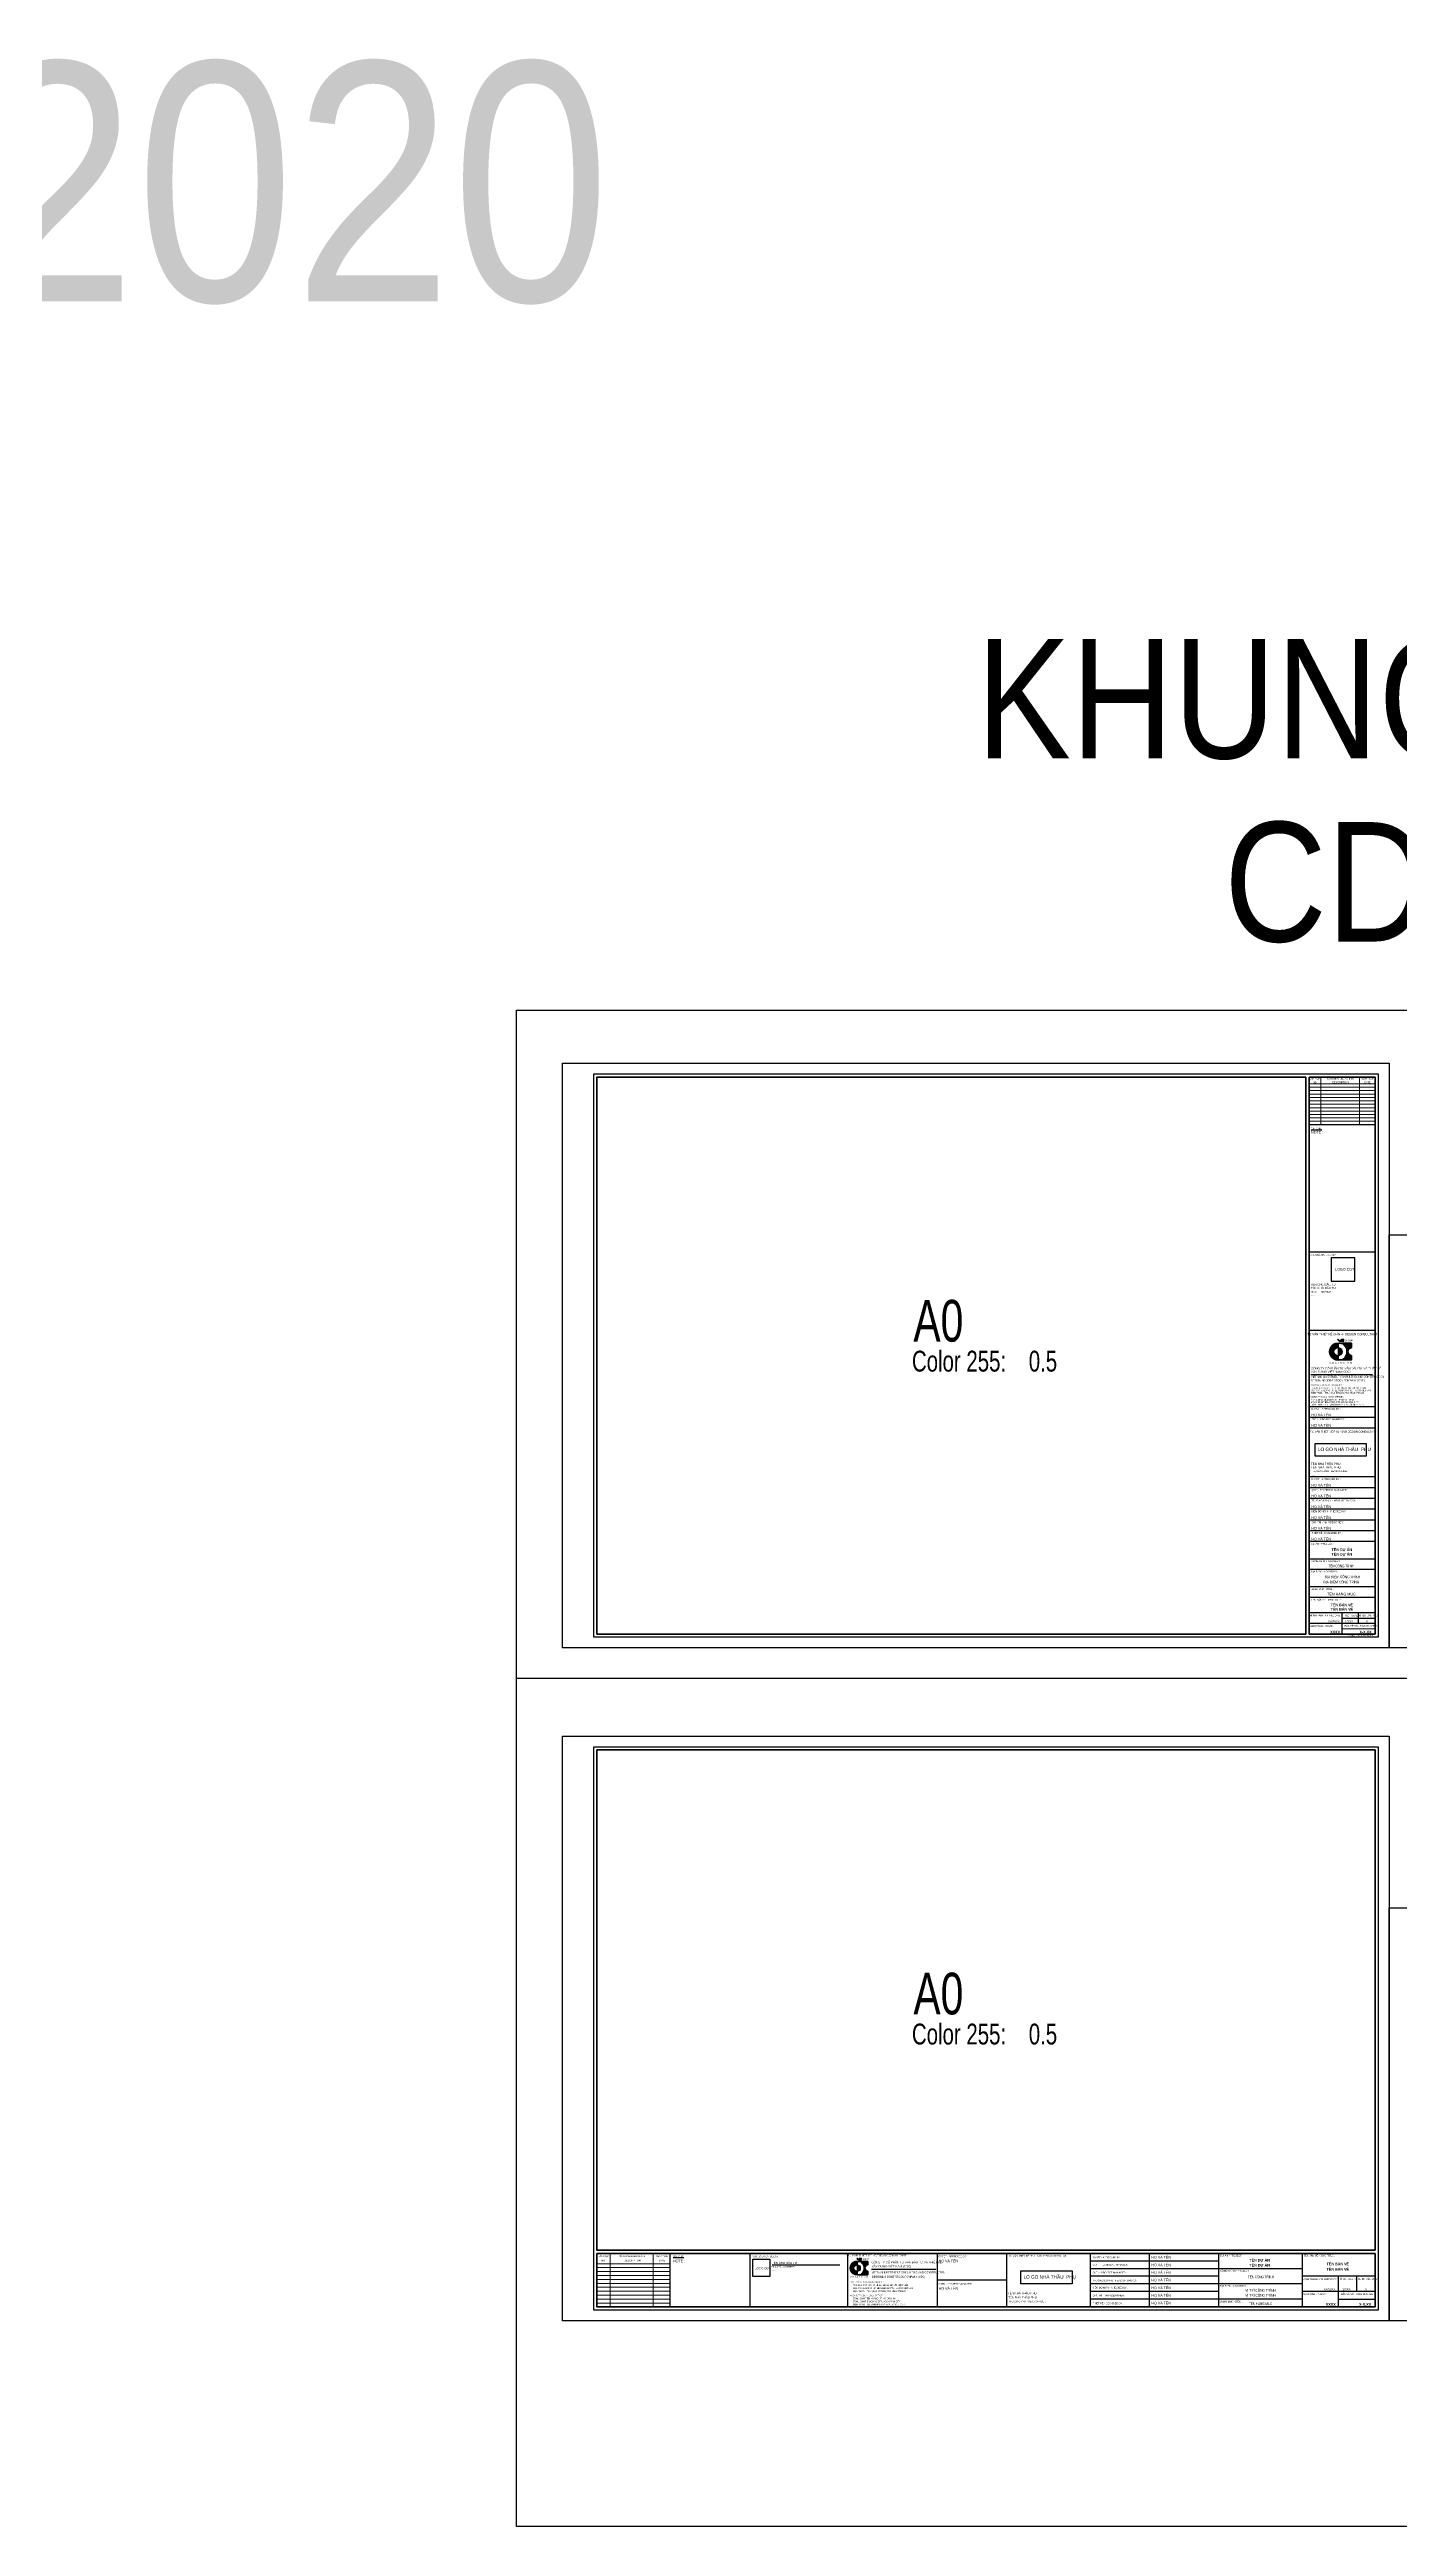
# Model space of a CAD drawing. Header units: millimetres. Extents: x 44 to 16922, y -171 to 5129.
# Drawn here: x 8702 to 10642, y 1567 to 5129 of the extents above; entities that cross this region are included whole.
import ezdxf
from ezdxf.enums import TextEntityAlignment as Align

# ---------------------------------------------------------------- set-up
doc = ezdxf.new("R2010")
doc.units = ezdxf.units.MM
doc.layers.add('CDC -TEXT KHUNG', color=7, linetype='Continuous', lineweight=15)
doc.layers.add('CDC-KHUNGTEN', color=7, linetype='Continuous')
doc.styles.add('Arial', font='arial.ttf', dxfattribs={"width": 0.9, "height": 525})
doc.styles.add('Arial_4', font='arial.ttf', dxfattribs={"width": 0.75, "height": 3})
doc.styles.add('Arial_B_3', font='arialbd.ttf', dxfattribs={"width": 0.75, "height": 3})
doc.styles.add('KT CDC', font='arial.ttf', dxfattribs={"width": 0.85, "height": 200})

# ---------------------------------------------------------------- blocks, each defined once
blk = doc.blocks.new('LOGOmoi')
at = {"layer": 'CDC-KHUNGTEN', "true_color": 0x00fa3e}
h = blk.add_hatch(color=100, dxfattribs=at)
edge = h.paths.add_edge_path()
edge.add_arc((0, 0), 1.87, 90, 270)
edge.add_line((0, -1.9), (0, -3.8))
edge.add_line((0, -3.8), (-0.2, -3.8))
edge.add_line((-0.2, -3.8), (-0.4, -3.8))
edge.add_line((-0.4, -3.8), (-0.5, -3.8))
edge.add_line((-0.5, -3.8), (-0.7, -3.8))
edge.add_line((-0.7, -3.8), (-0.9, -3.7))
edge.add_line((-0.9, -3.7), (-1.1, -3.7))
edge.add_line((-1.1, -3.7), (-1.3, -3.6))
edge.add_line((-1.3, -3.6), (-1.5, -3.6))
edge.add_line((-1.5, -3.6), (-1.6, -3.5))
edge.add_line((-1.6, -3.5), (-1.8, -3.4))
edge.add_line((-1.8, -3.4), (-2, -3.3))
edge.add_line((-2, -3.3), (-2.1, -3.2))
edge.add_line((-2.1, -3.2), (-2.3, -3.1))
edge.add_line((-2.3, -3.1), (-2.4, -3))
edge.add_line((-2.4, -3), (-2.6, -2.8))
edge.add_line((-2.6, -2.8), (-2.7, -2.7))
edge.add_line((-2.7, -2.7), (-2.8, -2.6))
edge.add_line((-2.8, -2.6), (-3, -2.4))
edge.add_line((-3, -2.4), (-3.1, -2.3))
edge.add_line((-3.1, -2.3), (-3.2, -2.1))
edge.add_line((-3.2, -2.1), (-3.3, -2))
edge.add_line((-3.3, -2), (-3.4, -1.8))
edge.add_line((-3.4, -1.8), (-3.5, -1.6))
edge.add_line((-3.5, -1.6), (-3.5, -1.5))
edge.add_line((-3.5, -1.5), (-3.6, -1.3))
edge.add_line((-3.6, -1.3), (-3.7, -1.1))
edge.add_line((-3.7, -1.1), (-3.7, -0.9))
edge.add_line((-3.7, -0.9), (-3.8, -0.7))
edge.add_line((-3.8, -0.7), (-3.8, -0.6))
edge.add_line((-3.8, -0.6), (-3.8, -0.4))
edge.add_line((-3.8, -0.4), (-3.8, -0.2))
edge.add_line((-3.8, -0.2), (-3.8, 0))
edge.add_line((-3.8, 0), (-3.8, 0.2))
edge.add_line((-3.8, 0.2), (-3.8, 0.4))
edge.add_line((-3.8, 0.4), (-3.8, 0.6))
edge.add_line((-3.8, 0.6), (-3.8, 0.7))
edge.add_line((-3.8, 0.7), (-3.7, 0.9))
edge.add_line((-3.7, 0.9), (-3.7, 1.1))
edge.add_line((-3.7, 1.1), (-3.6, 1.3))
edge.add_line((-3.6, 1.3), (-3.5, 1.5))
edge.add_line((-3.5, 1.5), (-3.5, 1.6))
edge.add_line((-3.5, 1.6), (-3.4, 1.8))
edge.add_line((-3.4, 1.8), (-3.3, 2))
edge.add_line((-3.3, 2), (-3.2, 2.1))
edge.add_line((-3.2, 2.1), (-3.1, 2.3))
edge.add_line((-3.1, 2.3), (-3, 2.4))
edge.add_line((-3, 2.4), (-2.8, 2.6))
edge.add_line((-2.8, 2.6), (-2.7, 2.7))
edge.add_line((-2.7, 2.7), (-2.6, 2.8))
edge.add_line((-2.6, 2.8), (-2.4, 3))
edge.add_line((-2.4, 3), (-2.3, 3.1))
edge.add_line((-2.3, 3.1), (-2.1, 3.2))
edge.add_line((-2.1, 3.2), (-2, 3.3))
edge.add_line((-2, 3.3), (-1.8, 3.4))
edge.add_line((-1.8, 3.4), (-1.6, 3.5))
edge.add_line((-1.6, 3.5), (-1.5, 3.6))
edge.add_line((-1.5, 3.6), (-1.3, 3.6))
edge.add_line((-1.3, 3.6), (-1.1, 3.7))
edge.add_line((-1.1, 3.7), (-0.9, 3.7))
edge.add_line((-0.9, 3.7), (-0.7, 3.8))
edge.add_line((-0.7, 3.8), (-0.5, 3.8))
edge.add_line((-0.5, 3.8), (-0.4, 3.8))
edge.add_line((-0.4, 3.8), (-0.2, 3.8))
edge.add_line((-0.2, 3.8), (0, 3.8))
edge.add_line((0, 3.8), (0, 1.9))
at = {"layer": 'CDC-KHUNGTEN'}
h = blk.add_hatch(color=1, dxfattribs=at)
h.paths.add_polyline_path([(1.5, 5.5), (1.3, 5.5), (1.3, 4.9), (1.2, 4.9, -0.237912), (0.1, 5.5), (-0.2, 5.5, 0.272847), (1.1, 4.7), (1.5, 4.7)])
h.paths.add_polyline_path([(2.6, 5.5), (1.8, 5.5, 0.414214), (1.5, 5.2), (1.5, 4.9, 0.414214), (1.8, 4.7), (2.6, 4.7), (2.6, 4.9), (1.8, 4.9, -0.414214), (1.7, 4.9), (1.7, 5.2, -0.414214), (1.8, 5.3), (2.6, 5.3)])
at = {"layer": 'CDC-KHUNGTEN', "true_color": 0xc20000}
blk.add_hatch(color=12, dxfattribs=at).paths.add_polyline_path([(0, 1.9), (0, -1.8), (0, -1.9, 0.414214), (1.9, 0, 0.414214)])
at = {"layer": 'CDC-KHUNGTEN', "color": 102}
for p, q in [((0, 3.8), (0, -3.8)), ((0.4, 3.8), (6.1, 3.8)), ((1.3, 3.7), (5.2, 3.7)), ((2.3, 3.2), (6.1, 3.2)), ((2.5, 3.1), (4, 3.1)), ((3, 2.6), (6.1, 2.6)), ((3.2, 2.5), (3.4, 2.5)), ((3.4, 2.2), (6.1, 2.2)), ((3.5, 2), (6.1, 2)), ((3.6, 2.8), (6.1, 2.8)), ((3.7, 1.6), (5.4, 1.6)), ((3.8, 1.4), (5.2, 1.4)), ((3.9, 1), (4.7, 1)), ((4, 0.8), (4.7, 0.8)), ((4.1, 0.4), (4.5, 0.4)), ((4.1, 0.2), (4.5, 0.2)), ((4.5, 3.4), (6.1, 3.4)), ((6.1, 3.8), (6.1, 1.8)), ((0, -3.8), (0, -3.8)), ((0.4, -3.8), (6.1, -3.8)), ((1.3, -3.7), (5.2, -3.7)), ((2.3, -3.2), (6.1, -3.2)), ((2.5, -3.1), (4, -3.1)), ((3, -2.6), (6.1, -2.6)), ((3.2, -2.5), (3.4, -2.5)), ((3.4, -2.2), (6.1, -2.2)), ((3.5, -2), (6.1, -2)), ((3.6, -2.8), (6.1, -2.8)), ((3.7, -1.6), (5.4, -1.6)), ((3.8, -1.4), (5.2, -1.4)), ((3.9, -1), (4.7, -1)), ((4, -0.8), (4.7, -0.8)), ((4.1, -0.2), (4.5, -0.2)), ((4.1, -0.4), (4.5, -0.4)), ((4.5, -3.4), (6.1, -3.4)), ((6.1, -1.8), (6.1, -3.8))]:
    blk.add_line(p, q, dxfattribs=at)
at = {"layer": 'CDC-KHUNGTEN', "color": 1}
for points in [[(1.5, 5.5), (1.3, 5.5), (1.3, 4.9), (1.2, 4.9, -0.237912), (0.1, 5.5), (-0.2, 5.5, 0.272847), (1.1, 4.7), (1.5, 4.7)], [(2.6, 5.5), (1.8, 5.5, 0.414214), (1.5, 5.2), (1.5, 4.9, 0.414214), (1.8, 4.7), (2.6, 4.7), (2.6, 4.9), (1.8, 4.9, -0.414214), (1.7, 4.9), (1.7, 5.2, -0.414214), (1.8, 5.3), (2.6, 5.3)]]:
    blk.add_lwpolyline(points, format="xyb", close=True, dxfattribs=at)
at = {"layer": 'CDC-KHUNGTEN', "color": 7, "lineweight": 40}
blk.add_lwpolyline([(0.4, 3.8), (6.1, 3.8), (6.1, 1.8, 0.905134), (6.1, -1.8), (6.1, -3.8), (0.4, -3.8)], format="xyb", dxfattribs=at)
at = {"layer": 'CDC-KHUNGTEN', "color": 102}
blk.add_circle((0, 0), 1.87, dxfattribs=at)
at = {"layer": 'CDC-KHUNGTEN', "color": 7, "lineweight": 40}
blk.add_arc((0, 0), 3.85, 89.7449, 270.2551, dxfattribs=at)
at = {"layer": 'CDC-KHUNGTEN', "color": 112}
blk.add_ellipse((0.2, 0), major_axis=(-2.72, 2.72), ratio=1, start_param=-1.064136, end_param=-0.838054, dxfattribs=at)
at = {"layer": 'CDC-KHUNGTEN', "color": 102}
for centre, major_axis, start_param, end_param in [((0.2, 0), (-2.72, 2.72), -1.423028, -1.355019), ((0.2, 0), (2.72, 2.72), 6.199614, 6.251308), ((6.3, 0), (-2.72, 2.72), 0.083571, 0.124553), ((0.2, 0), (-2.72, 2.72), 4.527318, 4.587836), ((0.2, 0), (-2.72, 2.72), 4.346177, 4.481253), ((6.3, 0), (-2.72, 2.72), -0.147768, -0.022458), ((0.2, 0), (-2.72, 2.72), 4.178765, 4.304301), ((0.2, 0), (2.72, 2.72), 5.589142, 5.7099), ((0.2, 0), (2.72, 2.72), 5.445131, 5.550443), ((6.3, 0), (2.72, 2.72), 1.064136, 1.278853), ((6.3, 0), (1.28, 1.28), 0.884906, 3.827483), ((0.2, 0), (2.72, 2.72), 3.979647, 4.205729), ((0.2, 0), (-2.72, 2.72), 2.925816, 2.993825), ((0.2, 0), (-2.72, 2.72), 3.17347, 3.225164), ((0.2, 0), (2.72, 2.72), 4.836942, 4.89746), ((6.3, 0), (-2.72, 2.72), 1.446243, 1.487225), ((0.2, 0), (2.72, 2.72), 4.943525, 5.078601), ((6.3, 0), (-2.72, 2.72), 1.538919, 1.718564), ((0.2, 0), (-2.72, 2.72), 3.549681, 3.675216), ((0.2, 0), (-2.72, 2.72), 3.714878, 3.835636), ((6.3, 0), (2.72, 2.72), 3.433536, 3.648253)]:
    blk.add_ellipse(centre, major_axis=major_axis, ratio=1, start_param=start_param, end_param=end_param, dxfattribs=at)
at = {"layer": 'CDC-KHUNGTEN', "color": 1, "style": 'KT CDC', "width": 0.85}
blk.add_text('GROUP', height=0.792, dxfattribs=at).set_placement((2.9, 4.7))
at = {"layer": 'CDC-KHUNGTEN', "color": 102, "style": 'KT CDC', "width": 1.15}
blk.add_text('C D C J S C . V N', height=0.8, dxfattribs=at).set_placement((-3.9, -5.5))
blk = doc.blocks.new('ghfg')
at = {"layer": 'CDC-KHUNGTEN', "lineweight": 25}
blk.add_line((2852789.6, 1193704.1), (2852682.9, 1193704.1), dxfattribs=at)
at = {"layer": 'CDC-KHUNGTEN'}
blk.add_lwpolyline([(2852756.9, 1193657.4), (2852756.9, 1193695.2), (2852718.8, 1193695.2), (2852718.8, 1193657.4)], close=True, dxfattribs=at)
for s, height, style, width, p in [('CHỦ ĐẦU TƯ - CLIENT', 2.8, 'KT CDC', 0.85, (2852685.9, 1193698.4)), ('TÊN CHỦ ĐẦU TƯ', 3.36, 'KT CDC', 0.84, (2852685.9, 1193650.4)), ('LOGO CĐT', 4.2, 'Arial', 0.8, (2852725.3, 1193674.5)), ('* ĐỊA CHỈ - ADDRESS :', 2.464, 'KT CDC', 0.8, (2852684.3, 1193639.3)), ('TÊN CHỦ ĐẦU TƯ', 3.36, 'KT CDC', 0.84, (2852686.2, 1193644.9)), ('......', 2.46, 'KT CDC', 0.8, (2852686.2, 1193634.8))]:
    blk.add_text(s, height=height, dxfattribs=dict(at, style=style, width=width)).set_placement(p)

msp = doc.modelspace()

# ---------------------------------------------------------------- linework, layer by layer
for points in [[(9373.4, 3747.8), (12901.7, 3747.8), (12901.7, 1567.2), (9373.4, 1567.2)], [(10521.3, 3124.7), (10594.8, 3124.7), (10594.8, 3106.4), (10521.3, 3106.4)], [(10098.2, 1934.7), (10172, 1934.7), (10172, 1916.3), (10098.2, 1916.3)]]:
    msp.add_lwpolyline(points, close=True)
at = {"layer": 'CDC -TEXT KHUNG'}
msp.add_line((10560.2, 2858), (10607.5, 2858), dxfattribs=at)
at = {"layer": 'CDC-KHUNGTEN', "color": 255, "lineweight": 60}
for p, q in [((10512.5, 3651.5), (10512.5, 2850.5)), ((10607.5, 1959.9), (9489, 1959.9))]:
    msp.add_line(p, q, dxfattribs=at)
at = {"layer": 'CDC-KHUNGTEN', "lineweight": 9}
for p, q in [((10607.5, 3641.9), (10512.5, 3641.9)), ((10607.5, 3637), (10512.5, 3637)), ((10529.4, 3651.5), (10529.4, 3582.9)), ((10585.2, 3651.5), (10585.2, 3582.9)), ((10607.5, 3632.1), (10512.5, 3632.1)), ((10607.5, 3627.1), (10512.5, 3627.1)), ((10607.5, 3622.2), (10512.5, 3622.2)), ((10607.5, 3617.3), (10512.5, 3617.3)), ((10607.5, 3612.4), (10512.5, 3612.4)), ((10607.5, 3607.5), (10512.5, 3607.5)), ((10607.5, 3602.6), (10512.5, 3602.6)), ((10607.5, 3597.7), (10512.5, 3597.7)), ((10607.5, 3592.8), (10512.5, 3592.8)), ((10607.5, 3587.9), (10512.5, 3587.9)), ((9508, 1959.9), (9508, 1882.9)), ((9570, 1959.9), (9570, 1882.9)), ((9594.5, 1945), (9489, 1945)), ((9594.5, 1939.4), (9489, 1939.4)), ((9594.5, 1933.7), (9489, 1933.7)), ((9594.5, 1928.1), (9489, 1928.1)), ((9594.5, 1922.4), (9489, 1922.4)), ((9594.5, 1916.8), (9489, 1916.8)), ((9594.5, 1911.1), (9489, 1911.1)), ((9594.5, 1905.5), (9489, 1905.5)), ((9594.5, 1899.8), (9489, 1899.8)), ((9594.5, 1894.2), (9489, 1894.2)), ((9594.5, 1888.5), (9489, 1888.5)), ((9594.5, 1882.9), (9489, 1882.9))]:
    msp.add_line(p, q, dxfattribs=at)
at = {"layer": 'CDC-KHUNGTEN', "lineweight": 25}
for p, q in [((10607.5, 3582.9), (10512.5, 3582.9)), ((10607.5, 3076.4), (10512.5, 3076.4)), ((10607.5, 3060.9), (10512.5, 3060.9)), ((10607.5, 3045.4), (10512.5, 3045.4)), ((10607.5, 3029.9), (10512.5, 3029.9)), ((10607.5, 3014.4), (10512.5, 3014.4)), ((10607.5, 2998.9), (10512.5, 2998.9)), ((10607.5, 2983.4), (10512.5, 2983.4)), ((10607.5, 2958.4), (10512.5, 2958.4)), ((10607.5, 2943.4), (10512.5, 2943.4)), ((10607.5, 2918.4), (10512.5, 2918.4)), ((10607.5, 2902.9), (10512.5, 2902.9)), ((10607.5, 2880.9), (10512.5, 2880.9)), ((10607.5, 2865.5), (10512.5, 2865.5)), ((10560.2, 2850.5), (10560.2, 2880.9)), ((10607.5, 2873), (10560.2, 2873)), ((10583.8, 2865.5), (10583.8, 2880.9)), ((9594.5, 1882.9), (9594.5, 1959.9)), ((9709, 1959.9), (9709, 1882.9)), ((9849.2, 1959.9), (9849.2, 1882.9)), ((9978.2, 1959.9), (9978.2, 1882.9)), ((9978.2, 1959.9), (9978.2, 1882.9)), ((10077.5, 1959.9), (10077.5, 1882.9)), ((10077.5, 1959.9), (10077.5, 1882.9)), ((10197.8, 1959.9), (10197.8, 1882.9)), ((10382.5, 1959.9), (10382.5, 1882.9)), ((10502.5, 1959.9), (10502.5, 1882.9)), ((10382.5, 1948.9), (10197.8, 1948.9)), ((10382.5, 1937.9), (10197.8, 1937.9)), ((10382.5, 1926.9), (10197.8, 1926.9)), ((10502.5, 1937.9), (10382.5, 1937.9)), ((10607.5, 1926.9), (10502.5, 1926.9)), ((10555, 1882.9), (10555, 1926.9)), ((10581.2, 1904.9), (10581.2, 1926.9)), ((10077.5, 1921.4), (9978.2, 1921.4)), ((10382.5, 1915.9), (10197.8, 1915.9)), ((10382.5, 1904.9), (10197.8, 1904.9)), ((10382.5, 1893.9), (10197.8, 1893.9)), ((10502.5, 1915.9), (10382.5, 1915.9)), ((10502.5, 1893.9), (10382.5, 1893.9)), ((10607.5, 1904.9), (10502.5, 1904.9)), ((10555.2, 1893.9), (10607.5, 1893.9))]:
    msp.add_line(p, q, dxfattribs=at)
at = {"layer": 'CDC-KHUNGTEN'}
for p, q in [((10607.4, 3287), (10512.5, 3287)), ((10515.3, 3224), (10603.6, 3224)), ((10607.5, 3177.4), (10512.5, 3177.4)), ((10607.5, 3161.9), (10512.5, 3161.9)), ((10607.5, 3146.4), (10512.5, 3146.4)), ((12901.7, 2786.5), (9373.4, 2786.5)), ((9849.2, 1959.9), (9849.2, 1882.9)), ((10282.6, 1959.9), (10282.6, 1882.9)), ((9740.8, 1943.2), (9838.3, 1943.2)), ((9883.6, 1937), (9976, 1937))]:
    msp.add_line(p, q, dxfattribs=at)
at = {"layer": 'CDC-KHUNGTEN', "color": 8}
for points in [[(9484.5, 2846), (9484.5, 3656), (10612, 3656), (10612, 2846)], [(9484.5, 1878.4), (9484.5, 2688.4), (10612, 2688.4), (10612, 1878.4)]]:
    msp.add_lwpolyline(points, close=True, dxfattribs=at)
at = {"layer": 'CDC-KHUNGTEN', "color": 255, "lineweight": 60}
for points in [[(10508, 3651.5), (10508, 2850.5), (9489, 2850.5), (9489, 3651.5)], [(10607.5, 1964.4), (9489, 1964.4), (9489, 2683.9), (10497, 2683.9), (10607.5, 2683.9)]]:
    msp.add_lwpolyline(points, close=True, dxfattribs=at)
for points in [[(10512.5, 3651.5), (10607.5, 3651.5), (10607.5, 2850.5), (10512.5, 2850.5)], [(10607.5, 1959.9), (10607.5, 1882.9), (10497, 1882.9), (9489, 1882.9), (9489, 1959.9)]]:
    msp.add_lwpolyline(points, dxfattribs=at)
at = {"layer": 'CDC-KHUNGTEN'}
msp.add_lwpolyline([(9737.6, 1951.4), (9737.6, 1926.7), (9712.9, 1926.7), (9712.9, 1951.4)], close=True, dxfattribs=at)
at = {"layer": 'Defpoints', "color": 1, "ltscale": 0.2}
for points in [[(9439.5, 2830.5), (9439.5, 3671.5), (10627.5, 3671.5), (10627.5, 2830.5), (9439.5, 2830.5)], [(10627.5, 2830.5), (10627.5, 3424.5), (11468.5, 3424.5), (11468.5, 2830.5), (10627.5, 2830.5)], [(9439.5, 1862.9), (9439.5, 2703.9), (10627.5, 2703.9), (10627.5, 1862.9), (9439.5, 1862.9)], [(10627.5, 1862.9), (10627.5, 2456.9), (11468.5, 2456.9), (11468.5, 1862.9), (10627.5, 1862.9)]]:
    msp.add_lwpolyline(points, close=True, dxfattribs=at)

# ---------------------------------------------------------------- block references
at = {"xscale": 2.522048060782254, "yscale": 2.522048060782254, "zscale": 2.522048060782254}
msp.add_blockref('LOGOmoi', (9862.9, 1938.7), dxfattribs=at)
at = {"layer": 'CDC -TEXT KHUNG', "xscale": 0.8928571427240968, "yscale": 0.8928571427240968, "zscale": 0.8928571427240968}
msp.add_blockref('ghfg', (-2536526.1, -1062407.7), dxfattribs=at)
at = {"layer": 'CDC-KHUNGTEN', "xscale": 3.170676166657358, "yscale": 3.170676166657358, "zscale": 3.170676166657358}
msp.add_blockref('LOGOmoi', (10554.2, 3256.7), dxfattribs=at)

# ---------------------------------------------------------------- texts
at = {"color": 2, "style": 'KT CDC', "width": 0.85}
msp.add_text('KHUNG TEN ISO 05/2020', height=343.75, dxfattribs=at).set_placement((4698.9, 4767.2))
at = {"color": 6, "style": 'KT CDC', "width": 0.85}
msp.add_text('KHUNG TÊN THẦU PHỤ', height=171.875, dxfattribs=at).set_placement((10034.2, 4109.8))
at = {"color": 7, "style": 'KT CDC', "width": 0.85}
msp.add_text('CDC THẦU CHÍNH', height=171.875, dxfattribs=at).set_placement((10390.6, 3846.4))
at = {"layer": 'CDC -TEXT KHUNG', "style": 'KT CDC'}
for s, height, width, p in [('NO', 2.5, 0.85, (10518.4, 3642.7)), ('DESCRIPTION', 2.5, 0.85, (10546.4, 3642.7)), ('DATE', 2.5, 0.85, (10592.3, 3642.7)), ('- CDCJSC . VN GIỮ BẢN QUYỂN -', 1.5, 1.15, (10567.3, 2847.5)), ('NO', 2.5, 0.85, (9495.6, 1948.5)), ('DESCRIPTION', 2.5, 0.85, (9528.5, 1948.5)), ('DATE', 2.5, 0.85, (9578.1, 1948.5))]:
    msp.add_text(s, height=height, dxfattribs=dict(at, width=width)).set_placement(p)
at = {"layer": 'CDC -TEXT KHUNG', "color": 7, "style": 'KT CDC', "width": 0.7}
for s, height, p in [('A0', 60, (9943.9, 3271.1)), ('Color 255:    0.5', 30, (9941.8, 3228)), ('A0', 60, (9943.9, 2303.5)), ('Color 255:    0.5', 30, (9941.8, 2260.3))]:
    msp.add_text(s, height=height, dxfattribs=at).set_placement(p)
at = {"layer": 'CDC -TEXT KHUNG'}
for s, height, style, width, p in [('TƯ VẤN THIẾT KẾ CHÍNH - DESIGN CONSULTANT', 3.1, 'KT CDC', 0.85, (10560, 3280.2)), ('TÊN DỰ ÁN', 3.8, 'Arial_B_3', 0.8, (10559.7, 2969.8)), ('TÊN DỰ ÁN', 3.8, 'Arial_B_3', 0.8, (10559.7, 2963.5)), ('TÊN BẢN VẼ', 3.8, 'Arial_B_3', 0.8, (10559.7, 2890.5)), ('TÊN BẢN VẼ', 3.8, 'Arial_B_3', 0.8, (10559.7, 2884.2)), ('TƯ VẤN THIẾT KẾ - DESIGN CONSULTANT', 3.1, 'KT CDC', 0.85, (9891, 1955.5)), ('TÊN DỰ ÁN', 3.8, 'Arial_B_3', 0.8, (10441.5, 1948.2)), ('TÊN DỰ ÁN', 3.8, 'Arial_B_3', 0.8, (10441.5, 1941)), ('TÊN BẢN VẼ', 3.8, 'Arial_B_3', 0.8, (10553.9, 1942.8)), ('TÊN BẢN VẼ', 3.8, 'Arial_B_3', 0.8, (10553.9, 1935))]:
    msp.add_text(s, height=height, dxfattribs=dict(at, style=style, width=width)).set_placement(p, align=Align.CENTER)
at = {"layer": 'CDC -TEXT KHUNG', "style": 'Arial_B_3', "width": 0.8}
for s, p in [('XXXX', (10557, 2851.5)), ('X-X.XX', (10602.4, 2851.5)), ('XXXX', (10550.9, 1884.6)), ('X-X.XX', (10601.8, 1884.6))]:
    msp.add_text(s, height=3.8, dxfattribs=at).set_placement(p, align=Align.RIGHT)
at = {"layer": 'CDC -TEXT KHUNG', "char_height": 2.5, "attachment_point": 2, "line_spacing_factor": 0.941778, "style": 'KT CDC'}
for s, insert, width in [('LẦN NỘP', (10521, 3650.5), 18.467), ('NỘI DUNG ĐIỀU CHỈNH', (10557.6, 3650.5), 47.02), ('NGÀY NỘP', (10596.2, 3650.5), 46.663)]:
    msp.add_mtext(s, dxfattribs=dict(at, insert=insert, width=width))
at = {"layer": 'CDC-KHUNGTEN'}
for s, height, style, width, p in [('NOTE :', 3.8, 'Arial_4', 0.85, (10515.5, 3570.1)), ('* TRỤ SỞ CHÍNH - HEAD OFFICE :', 2.2, 'KT CDC', 0.85, (10513.7, 3207.5)), ('VIETNAM INVESTMENT CONSULTING AND CONSTRUCTION ', 3, 'KT CDC', 0.7, (10515.4, 3219)), ('TÒA NHÀ CDC-CIC, 37 LÊ ĐẠI HÀNH, HÀ NỘI, VIỆT NAM', 2.2, 'KT CDC', 0.85, (10515.4, 3203.3)), ('CÔNG TY CỔ PHẦN TƯ VẤN ÐẦU TƯ VÀ THIẾT KẾ', 3, 'KT CDC', 0.84, (10515.4, 3231.1)), ('XÂY DỰNG VIỆT NAM (CDC)', 3, 'KT CDC', 0.84, (10515.6, 3226.2)), ('DESIGNING JOINT STOCK COMPANY (CDC)', 3, 'KT CDC', 0.7, (10515.6, 3213.8)), ('* CÔNG TY CDCs - CDCs OFFICE :', 2.2, 'KT CDC', 0.85, (10513.6, 3190.6)), ('CDC-CIC BUILDING , 37 LEDAIHANH STR. , HANOI, VIETNAM', 2.2, 'KT CDC', 0.85, (10515.4, 3199.8)), ('ĐIỆN THOẠI - TEL : (844) 9760402; FAX: (844) 9763122', 2.2, 'KT CDC', 0.85, (10515.5, 3196.3)), ('67/46L ĐINH TIÊN HOÀNG, TP HỒ CHÍ MINH', 2.2, 'KT CDC', 0.85, (10515.4, 3186.4)), ('67/46L DINHTIENHOANG STR, HOCHIMINH CITY', 2.2, 'KT CDC', 0.85, (10515.4, 3182.9)), ('ĐIỆN THOẠI - TEL: (848) 8414777; FAX : (848) 8414777', 2.2, 'KT CDC', 0.85, (10515.5, 3179.4)), ('DUYỆT - APPROVED BY :', 2.5, 'Arial', 0.8, (10515.8, 3173.3)), ('TƯ VẤN THIẾT KẾ PHỤ - SUB DESIGN CONSULTANT ', 2.8, 'KT CDC', 0.85, (10514.1, 3140.2)), ('CNTK - PROJECT MANAGER :', 2.5, 'Arial', 0.8, (10515.9, 3158.2)), ('LO GO NHÀ THẦU  PHỤ', 5, 'KT CDC', 0.85, (10525.2, 3113.7)), ('* TRỤ SỞ CHÍNH - HEAD OFFICE :', 2.5, 'KT CDC', 0.85, (10513.9, 3083.6)), ('TÊN NHÀ THẦU PHỤ', 3.1, 'KT CDC', 0.84, (10515.1, 3093.7)), ('TÊN NHÀ THẦU PHỤ', 3.1, 'KT CDC', 0.84, (10515.4, 3088.8)), ('DUYỆT - APPROVED BY :', 2.5, 'Arial', 0.8, (10515.8, 3072)), ('.....', 2.5, 'KT CDC', 0.85, (10515.8, 3079)), ('QLKT - TECHNICAL MANAGER :', 2.5, 'Arial', 0.8, (10515.9, 3056.5)), ('TRƯỞNG ĐƠN VỊ - HEAD OF DIVISION :', 2.5, 'Arial', 0.8, (10516, 3041.2)), ('KIỂM BỘ MÔN - CHECKED BY :', 2.5, 'Arial', 0.8, (10515.8, 3025.8)), ('CHỦ TRÌ - MAIN DESIGNER :', 2.5, 'Arial', 0.8, (10515.9, 3010)), ('THIẾT KẾ - DESIGNED BY :', 2.5, 'Arial', 0.8, (10516.1, 2994.6)), ('CÔNG TRÌNH - PROJECT :  ', 2.5, 'Arial', 0.8, (10515.5, 2954.2)), ('DỰ ÁN - PROJECT :  ', 2.5, 'Arial', 0.8, (10515.6, 2979.2)), ('ĐỊA ĐIỂM - LOCATION :', 2.5, 'Arial', 0.8, (10515.6, 2939.1)), ('HẠNG MỤC - ITEM : ', 2.5, 'Arial', 0.8, (10515.4, 2913.8)), ('TÊN BẢN VẼ - DWG TITLE :', 2.5, 'Arial', 0.8, (10515.6, 2898.5)), ('GIAI ĐOẠN - PHASE :', 2.5, 'Arial', 0.8, (10513.9, 2860.9)), ('TỈ LỆ - SCALE :', 2.5, 'Arial', 0.8, (10561.8, 2876.1)), ('BẢN VẼ SỐ - DWG NUMBER :', 2.5, 'Arial', 0.8, (10563.7, 2861)), ('PHIÊN BẢN -REV', 2.5, 'Arial', 0.8, (10584.2, 2876.1)), ('NOTE :', 3.8, 'Arial_4', 0.85, (9598.4, 1947.1)), ('CHỦ ĐẦU TƯ - CLIENT', 2.5, 'Arial', 0.8, (9712.5, 1954.3)), ('LOGO CĐT', 3.1, 'Arial', 0.8, (9715.7, 1937)), ('* ĐỊA CHỈ - ADDRESS :', 2.5, 'KT CDC', 0.85, (9738.9, 1939.2)), ('TÊN CHỦ ĐẦU TƯ', 3, 'KT CDC', 0.84, (9740.8, 1944.6)), ('.....', 2.5, 'KT CDC', 0.78, (9740.8, 1934.5)), ('CÔNG TY CỔ PHẦN TƯ VẤN ÐẦU TƯ VÀ THIẾT KẾ', 3, 'KT CDC', 0.84, (9883.7, 1945.6)), ('XÂY DỰNG VIỆT NAM (CDC)', 3, 'KT CDC', 0.84, (9884, 1939.7)), ('VIETNAM INVESTMENT CONSULTING AND CONSTRUCTION ', 3, 'KT CDC', 0.7, (9884.1, 1931.1)), ('DESIGNING JOINT STOCK COMPANY (CDC)', 3, 'KT CDC', 0.7, (9884.3, 1924.7)), ('DUYỆT - APPROVED BY :', 2.5, 'Arial', 0.8, (9980, 1954.4)), ('TƯ VẤN THIẾT KẾ PHỤ - SUB DESIGN CONSULTANT ', 2.5, 'KT CDC', 0.85, (10081, 1955.1)), ('LO GO NHÀ THẦU  PHỤ', 4.955, 'KT CDC', 0.85, (10102.1, 1923.6)), ('DUYỆT - APPROVED BY :', 2.5, 'Arial', 0.8, (10201.1, 1952.6)), ('QLKT - TECHNICAL MANAGER :', 2.5, 'Arial', 0.8, (10201.2, 1942.3)), ('CNTK - PROJECT MANAGER :', 2.5, 'Arial', 0.8, (10201.2, 1931)), ('CÔNG TRÌNH - PROJECT :  ', 2.5, 'Arial', 0.8, (10384.8, 1933.7)), ('DỰ ÁN - PROJECT :  ', 2.5, 'Arial', 0.8, (10385, 1955.4)), ('TÊN BẢN VẼ - DWG TITLE :', 2.5, 'Arial', 0.8, (10505, 1955.4)), ('TỈ LỆ - SCALE :', 2.5, 'Arial', 0.8, (10557.1, 1921.5)), ('PHIÊN BẢN -REV', 2.5, 'Arial', 0.8, (10582.8, 1921.5)), ('* TRỤ SỞ CHÍNH - HEAD OFFICE :', 2.2, 'KT CDC', 0.85, (9852.6, 1917.6)), ('* CÔNG TY CDCs - CDCs OFFICE :', 2.2, 'KT CDC', 0.85, (9852.6, 1898.1)), ('ĐIỆN THOẠI - TEL: (848) 8414777; FAX : (848) 8414777', 2.2, 'KT CDC', 0.85, (9856.8, 1885.4)), ('67/46L ĐINH TIÊN HOÀNG, TP HỒ CHÍ MINH', 2.2, 'KT CDC', 0.85, (9856.8, 1893.9)), ('67/46L DINHTIENHOANG STR, HOCHIMINH CITY', 2.2, 'KT CDC', 0.85, (9856.8, 1889.6)), ('ĐIỆN THOẠI - TEL : (844) 9760402; FAX: (844) 9763122', 2.2, 'KT CDC', 0.85, (9857.1, 1904.5)), ('TÒA NHÀ CDC-CIC, 37 LÊ ĐẠI HÀNH, HÀ NỘI, VIỆT NAM', 2.2, 'KT CDC', 0.85, (9857.1, 1913)), ('CDC-CIC BUILDING , 37 LEDAIHANH STR. , HANOI, VIETNAM', 2.2, 'KT CDC', 0.85, (9857.1, 1908.7)), ('CNTK - PROJECT MANAGER :', 2.5, 'Arial', 0.8, (9980.1, 1914.7)), ('* TRỤ SỞ CHÍNH - HEAD OFFICE :', 2.5, 'KT CDC', 0.85, (10078.8, 1889.6)), ('TÊN NHÀ THẦU PHỤ', 3, 'KT CDC', 0.84, (10079.7, 1901.1)), ('TÊN NHÀ THẦU PHỤ', 3, 'KT CDC', 0.84, (10080.1, 1895.2)), ('TRƯỞNG ĐƠN VỊ - HEAD OF DIVISION :', 2.5, 'Arial', 0.8, (10201.3, 1919.7)), ('CHỦ TRÌ - MAIN DESIGNER :', 2.5, 'Arial', 0.8, (10201.2, 1898.1)), ('KIỂM BỘ MÔN - CHECKED BY :', 2.5, 'Arial', 0.8, (10201.1, 1909.3)), ('THIẾT KẾ - DESIGNED BY :', 2.5, 'Arial', 0.8, (10201.4, 1886.8)), ('ĐỊA ĐIỂM - LOCATION :', 2.5, 'Arial', 0.8, (10384.8, 1911.8)), ('HẠNG MỤC - ITEM : ', 2.5, 'Arial', 0.8, (10384.7, 1889.2)), ('GIAI ĐOẠN - PHASE :', 2.5, 'Arial', 0.8, (10503.4, 1899.9)), ('BẢN VẼ SỐ - DWG NUMBER :', 2.5, 'Arial', 0.8, (10558.4, 1900)), ('.....', 2.5, 'KT CDC', 0.85, (10080.8, 1885))]:
    msp.add_text(s, height=height, dxfattribs=dict(at, style=style, width=width)).set_placement(p)
for s, style, width, p in [('ĐỊA ĐIỂM CÔNG TRÌNH', 'KT CDC', 0.7, (10558.9, 2923.3)), ('ĐỊA ĐIỂM CÔNG TRÌNH', 'KT CDC', 0.7, (10560.7, 2930.9)), ('TÊN CÔNG TRÌNH', 'KT CDC', 0.65, (10559.2, 2946.5)), ('TÊN HẠNG MỤC', 'KT CDC', 0.8, (10559.2, 2906.1)), ('TÊN CÔNG TRÌNH', 'KT CDC', 0.65, (10443.4, 1924.2)), ('VỊ TRÍ CÔNG TRÌNH', 'KT CDC', 0.7, (10442.9, 1904.7)), ('VỊ TRÍ CÔNG TRÌNH', 'KT CDC', 0.7, (10442.9, 1897.7)), ('TÊN HẠNG MỤC', 'Arial', 0.65, (10443, 1885.7))]:
    msp.add_text(s, height=3.8, dxfattribs=dict(at, style=style, width=width)).set_placement(p, align=Align.CENTER)
at = {"layer": 'CDC-KHUNGTEN', "style": 'Arial'}
for width, p, p2 in [(0.821979, (10513.8, 2876), (10558.8, 2876)), (0.920617, (10503.4, 1921.4), (10553.8, 1921.4))]:
    msp.add_text('HOÀN THÀNH - FINISHED DATE :', height=2.5, dxfattribs=dict(at, width=width)).set_placement(p, p2, align=Align.FIT)
at = {"layer": 'CDC-KHUNGTEN', "style": 'Arial', "width": 0.9}
for s, p in [('XX/20XX', (10556.6, 2867.2)), ('1/XXX', (10575.9, 2867.2)), ('X', (10597.1, 2867.2)), ('XX/20XX', (10550.4, 1906.8)), ('1/XXX', (10572.2, 1906.8))]:
    msp.add_text(s, height=3, dxfattribs=at).set_placement(p, align=Align.RIGHT)
at = {"layer": 'CDC-KHUNGTEN', "style": 'KT CDC'}
msp.add_text('X', height=3, dxfattribs=at).set_placement((10595.9, 1906.8), align=Align.RIGHT)
at = {"layer": 'CDC-KHUNGTEN', "char_height": 2.5, "width": 23.736, "attachment_point": 1, "style": 'Arial'}
for insert in [(10515.5, 3578.8), (9598.4, 1956.9)]:
    msp.add_mtext('{\\LGHI CHÚ:}', dxfattribs=dict(at, insert=insert))
at = {"layer": 'CDC-KHUNGTEN', "line_spacing_factor": 0.941778, "style": 'KT CDC'}
for s, insert, char_height, width, attachment_point in [('HỌ VÀ TÊN', (10516.1, 3167.7), 3.8, 65.317, 1), ('HỌ VÀ TÊN', (10516.1, 3152.6), 3.8, 65.317, 1), ('HỌ VÀ TÊN', (10516.1, 3066.5), 3.8, 65.317, 1), ('HỌ VÀ TÊN', (10516.1, 3051), 3.8, 65.317, 1), ('HỌ VÀ TÊN', (10516.1, 3035.5), 3.8, 65.317, 1), ('HỌ VÀ TÊN', (10516.1, 3020), 3.8, 65.317, 1), ('HỌ VÀ TÊN', (10516.1, 3004.5), 3.8, 65.317, 1), ('HỌ VÀ TÊN', (10516.1, 2989), 3.8, 65.317, 1), ('LẦN NỘP', (9498.5, 1957.2), 2.5, 20.684, 2), ('NỘI DUNG ĐIỀU CHỈNH', (9539.3, 1957.2), 2.5, 52.262, 2), ('NGÀY NỘP', (9582.5, 1957.2), 2.5, 52.262, 2), ('HỌ VÀ TÊN', (9980.2, 1950.9), 3.8, 65.466, 1), ('HỌ VÀ TÊN', (10286.1, 1956.3), 3.8, 58.319, 1), ('HỌ VÀ TÊN', (10286.1, 1945.3), 3.8, 58.319, 1), ('HỌ VÀ TÊN', (10286.1, 1934.3), 3.8, 58.319, 1), ('HỌ VÀ TÊN', (10286.1, 1923.3), 3.8, 58.319, 1), ('HỌ VÀ TÊN', (9980.2, 1911.3), 3.8, 65.466, 1), ('HỌ VÀ TÊN', (10286.1, 1912.3), 3.8, 58.319, 1), ('HỌ VÀ TÊN', (10286.1, 1901.3), 3.8, 58.319, 1), ('HỌ VÀ TÊN', (10286.1, 1890.3), 3.8, 58.319, 1)]:
    msp.add_mtext(s, dxfattribs=dict(at, insert=insert, char_height=char_height, width=width, attachment_point=attachment_point))

doc.saveas('drawing.dxf')
